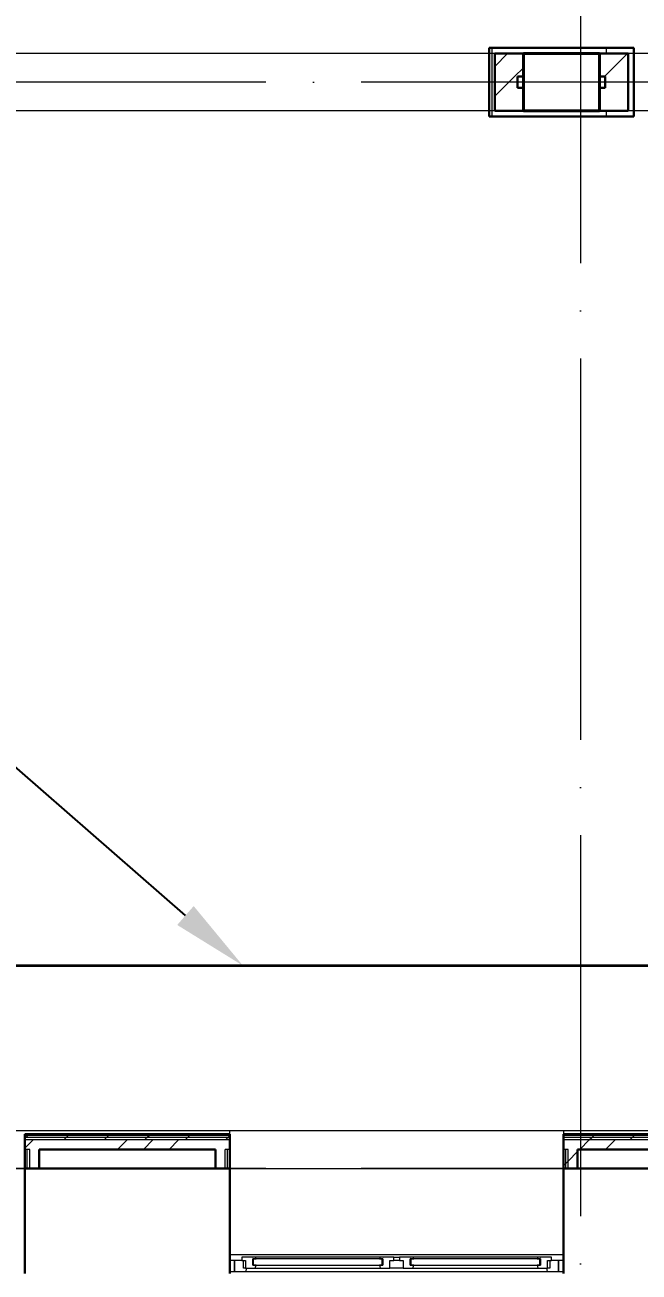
# Model space of a CAD drawing. Header units: millimetres. Extents: x -586848 to 520591, y -385801 to 675781.
# Drawn here: x -6127 to -2905, y -116775 to -110233 of the extents above; entities that cross this region are included whole.
import ezdxf
from ezdxf import colors
from ezdxf.entities.mleader import LeaderData, LeaderLine
from ezdxf.math import Vec2, Vec3

# ---------------------------------------------------------------- set-up
doc = ezdxf.new("R2010")
doc.units = ezdxf.units.MM
doc.linetypes.add('ADSK_Линия сетки', pattern=[25, 20, -2.5, 0, -2.5])
doc.linetypes.add('ADSK_Сверху', pattern=[450, 300, -150])
for name, color, linetype, lineweight in [('_ Окна', 7, 'Continuous', 9), ('E-Безопасность-G', 153, 'Continuous', 35), ('RC-Выноски', 7, 'Continuous', 0), ('Линии', 7, 'Continuous', 9), ('Несущие колонны', 252, 'Continuous', 18), ('Ограждение', 252, 'Continuous', 9), ('Окна', 252, 'Continuous', 9), ('Оси', 252, 'Continuous', 9), ('Стены внутренние', 7, 'Continuous', 18), ('Стены наружные', 7, 'Continuous', 18), ('Стены штриховка', 7, 'Continuous', 9)]:
    doc.layers.add(name, color=color, linetype=linetype, lineweight=lineweight)
doc.styles.add('RubezhCAD', font='', dxfattribs={"oblique": 10})
doc.styles.get('RubezhCAD').set_extended_font_data('GOST type A')

# ---------------------------------------------------------------- blocks, each defined once
blk = doc.blocks.new('1 этаж')
at = {"layer": '_ Окна', "color": 251, "lineweight": 18, "true_color": 0x636466}
for p, q in [((-18376.8, 14991.3), (-18432.8, 14991.3)), ((-18432.8, 14991.3), (-18432.8, 14974.3)), ((-18375.8, 14990.3), (-18376.8, 14991.3)), ((-18374.8, 14991.3), (-18375.8, 14990.3)), ((-18360.2, 14991.3), (-18374.8, 14991.3)), ((-18357.8, 14982.3), (-18360.2, 14991.3)), ((-17708.4, 14991.3), (-17710.8, 14982.3)), ((-17693.8, 14991.3), (-17708.4, 14991.3)), ((-17692.8, 14990.3), (-17693.8, 14991.3)), ((-17691.8, 14991.3), (-17692.8, 14990.3)), ((-17635.8, 14991.3), (-17691.8, 14991.3)), ((-17635.8, 14974.3), (-17635.8, 14991.3)), ((-17549.8, 14991.3), (-17605.8, 14991.3)), ((-17605.8, 14991.3), (-17605.8, 14974.3)), ((-17548.8, 14990.3), (-17549.8, 14991.3)), ((-17547.8, 14991.3), (-17548.8, 14990.3)), ((-17533.2, 14991.3), (-17547.8, 14991.3)), ((-17530.8, 14982.3), (-17533.2, 14991.3)), ((-16881.4, 14991.3), (-16883.8, 14982.3)), ((-16866.8, 14991.3), (-16881.4, 14991.3)), ((-16865.8, 14990.3), (-16866.8, 14991.3)), ((-16864.8, 14991.3), (-16865.8, 14990.3)), ((-16808.8, 14991.3), (-16864.8, 14991.3)), ((-16808.8, 14974.3), (-16808.8, 14991.3)), ((-18432.8, 14974.3), (-18470.8, 14974.3)), ((-18470.8, 14974.3), (-18470.8, 14916.3)), ((-18432.8, 14974.3), (-18412.8, 14974.3)), ((-18424.8, 14933.3), (-18424.8, 14974.3)), ((-18412.8, 14933.3), (-18424.8, 14933.3)), ((-18412.8, 14974.3), (-18412.8, 14933.3)), ((-18412.8, 14933.3), (-18362.4, 14933.3)), ((-18411.4, 14916.3), (-18406.8, 14933.3)), ((-18375.8, 14950.3), (-18375.8, 14982.3)), ((-18375.8, 14982.3), (-18357.8, 14982.3)), ((-18357.8, 14950.3), (-18375.8, 14950.3)), ((-18362.4, 14933.3), (-18357.8, 14950.3)), ((-17710.8, 14982.3), (-17692.8, 14982.3)), ((-17692.8, 14950.3), (-17710.8, 14950.3)), ((-17710.8, 14950.3), (-17706.2, 14933.3)), ((-17706.2, 14933.3), (-17655.8, 14933.3)), ((-17692.8, 14982.3), (-17692.8, 14950.3)), ((-17655.8, 14933.3), (-17655.8, 14974.3)), ((-17655.8, 14974.3), (-17635.8, 14974.3)), ((-17605.8, 14974.3), (-17585.8, 14974.3)), ((-17585.8, 14974.3), (-17585.8, 14933.3)), ((-17585.8, 14933.3), (-17535.4, 14933.3)), ((-17548.8, 14950.3), (-17548.8, 14982.3)), ((-17548.8, 14982.3), (-17530.8, 14982.3)), ((-17530.8, 14950.3), (-17548.8, 14950.3)), ((-17535.4, 14933.3), (-17530.8, 14950.3)), ((-16883.8, 14982.3), (-16865.8, 14982.3)), ((-16865.8, 14950.3), (-16883.8, 14950.3)), ((-16883.8, 14950.3), (-16879.2, 14933.3)), ((-16879.2, 14933.3), (-16828.8, 14933.3)), ((-16865.8, 14982.3), (-16865.8, 14950.3)), ((-16834.8, 14933.3), (-16830.2, 14916.3)), ((-16828.8, 14933.3), (-16828.8, 14974.3)), ((-16828.8, 14974.3), (-16808.8, 14974.3)), ((-16816.8, 14933.3), (-16828.8, 14933.3)), ((-16816.8, 14974.3), (-16816.8, 14933.3)), ((-16770.8, 14974.3), (-16808.8, 14974.3)), ((-16770.8, 14916.3), (-16770.8, 14974.3)), ((-18470.8, 14916.3), (-18411.4, 14916.3)), ((-16830.2, 14916.3), (-16770.8, 14916.3))]:
    blk.add_line(p, q, dxfattribs=at)
at = {"layer": '_ Окна', "color": 251, "true_color": 0x636466}
for p, q in [((-18470.8, 14974.3), (-18495.8, 14974.3)), ((-18470.8, 14916.3), (-18470.8, 14974.3)), ((-18372.8, 14982.3), (-18375.8, 14982.3)), ((-18375.8, 14982.3), (-18375.8, 14950.3)), ((-18375.8, 14950.3), (-18372.8, 14950.3)), ((-17695.8, 14982.3), (-18372.8, 14982.3)), ((-18372.8, 14982.3), (-18372.8, 14950.3)), ((-18372.8, 14950.3), (-18372.8, 14982.3)), ((-18372.8, 14950.3), (-17695.8, 14950.3)), ((-17695.8, 14950.3), (-17695.8, 14982.3)), ((-17695.8, 14982.3), (-17695.8, 14950.3)), ((-17692.8, 14982.3), (-17695.8, 14982.3)), ((-17695.8, 14950.3), (-17692.8, 14950.3)), ((-17692.8, 14950.3), (-17692.8, 14982.3)), ((-17545.8, 14982.3), (-17548.8, 14982.3)), ((-17548.8, 14982.3), (-17548.8, 14950.3)), ((-17548.8, 14950.3), (-17545.8, 14950.3)), ((-16868.8, 14982.3), (-17545.8, 14982.3)), ((-17545.8, 14982.3), (-17545.8, 14950.3)), ((-17545.8, 14950.3), (-17545.8, 14982.3)), ((-17545.8, 14950.3), (-16868.8, 14950.3)), ((-16868.8, 14950.3), (-16868.8, 14982.3)), ((-16868.8, 14982.3), (-16868.8, 14950.3)), ((-16865.8, 14982.3), (-16868.8, 14982.3)), ((-16868.8, 14950.3), (-16865.8, 14950.3)), ((-16865.8, 14950.3), (-16865.8, 14982.3)), ((-16745.8, 14974.3), (-16770.8, 14974.3)), ((-16770.8, 14974.3), (-16770.8, 14916.3)), ((-18495.8, 14916.3), (-18470.8, 14916.3)), ((-16770.8, 14916.3), (-16745.8, 14916.3))]:
    blk.add_line(p, q, dxfattribs=at)
at = {"layer": 'Линии', "color": 251, "linetype": 'ADSK_Сверху', "ltscale": 100, "true_color": 0x636466}
for p, q in [((-7750.8, 21306.3), (-28215.8, 21306.3)), ((-7750.8, 21006.3), (-28215.8, 21006.3))]:
    blk.add_line(p, q, dxfattribs=at)
at = {"layer": 'Несущие колонны', "color": 251, "lineweight": 40, "true_color": 0x636466}
for p, q in [((-16955.8, 21306.3), (-16555.8, 21306.3)), ((-16955.8, 21006.3), (-16955.8, 21306.3)), ((-16555.8, 21306.3), (-16955.8, 21306.3)), ((-16955.8, 21306.3), (-16955.8, 21006.3)), ((-16555.8, 21306.3), (-16555.8, 21006.3)), ((-16555.8, 21006.3), (-16555.8, 21306.3)), ((-16555.8, 21006.3), (-16955.8, 21006.3)), ((-16955.8, 21006.3), (-16555.8, 21006.3))]:
    blk.add_line(p, q, dxfattribs=at)
at = {"layer": 'Ограждение', "color": 251, "true_color": 0x636466}
for p, q in [((-27566.2, 15656.3), (-13580.8, 15656.3)), ((-18495.8, 15636.3), (-18495.8, 15656.3)), ((-18495.8, 15656.3), (-16745.8, 15656.3)), ((-16745.8, 15656.3), (-16745.8, 15636.3)), ((-21320.8, 15456.3), (-19570.8, 15456.3)), ((-18495.8, 15456.3), (-16745.8, 15456.3)), ((-18495.8, 15006.3), (-16745.8, 15006.3))]:
    blk.add_line(p, q, dxfattribs=at)
at = {"layer": 'Окна', "color": 251, "true_color": 0x636466}
for p, q in [((-18374.8, 14991.3), (-18376.8, 14991.3)), ((-17708.4, 14991.3), (-18360.2, 14991.3)), ((-17691.8, 14991.3), (-17693.8, 14991.3)), ((-17635.8, 14991.3), (-17605.8, 14991.3)), ((-17547.8, 14991.3), (-17549.8, 14991.3)), ((-16881.4, 14991.3), (-17533.2, 14991.3)), ((-16864.8, 14991.3), (-16866.8, 14991.3)), ((-18362.4, 14933.3), (-17706.2, 14933.3)), ((-17585.8, 14933.3), (-17655.8, 14933.3)), ((-17605.8, 14974.3), (-17635.8, 14974.3)), ((-17535.4, 14933.3), (-16879.2, 14933.3)), ((-18411.4, 14916.3), (-16830.2, 14916.3))]:
    blk.add_line(p, q, dxfattribs=at)
at = {"layer": 'Оси', "color": 251, "linetype": 'ADSK_Линия сетки', "ltscale": 100, "true_color": 0x636466}
for p, q in [((-16655.8, 32206.9), (-16655.8, -33769.9)), ((-805.8, 21156.3), (-72528.1, 21156.3)), ((-805.8, 15456.3), (-72528.1, 15456.3))]:
    blk.add_line(p, q, dxfattribs=at)
at = {"layer": 'Стены внутренние', "color": 251, "lineweight": 30, "true_color": 0x636466}
for p, q in [((-19570.8, 15456.3), (-19570.8, 14906.3)), ((-18570.8, 15456.3), (-19495.8, 15456.3)), ((-18495.8, 14906.3), (-18495.8, 15456.3)), ((-16745.8, 15456.3), (-16745.8, 14906.3)), ((-15755.8, 15456.3), (-16670.8, 15456.3))]:
    blk.add_line(p, q, dxfattribs=at)
at = {"layer": 'Стены наружные', "color": 251, "lineweight": 30, "true_color": 0x636466}
for p, q in [((-16375.8, 21336.3), (-17135.8, 21336.3)), ((-17135.8, 21336.3), (-17135.8, 20976.3)), ((-16375.8, 20976.3), (-16375.8, 21336.3)), ((-16555.8, 21306.3), (-17105.8, 21306.3)), ((-17105.8, 21306.3), (-17105.8, 21006.3)), ((-16955.8, 21186.3), (-16955.8, 21306.3)), ((-16405.8, 21306.3), (-16555.8, 21306.3)), ((-16555.8, 21306.3), (-16555.8, 21186.3)), ((-16405.8, 21006.3), (-16405.8, 21306.3)), ((-16985.8, 21186.3), (-16955.8, 21186.3)), ((-16985.8, 21126.3), (-16985.8, 21186.3)), ((-16555.8, 21186.3), (-16525.8, 21186.3)), ((-16525.8, 21186.3), (-16525.8, 21126.3)), ((-16955.8, 21126.3), (-16985.8, 21126.3)), ((-16955.8, 21006.3), (-16955.8, 21126.3)), ((-16525.8, 21126.3), (-16555.8, 21126.3)), ((-16555.8, 21126.3), (-16555.8, 21006.3)), ((-17105.8, 21006.3), (-16555.8, 21006.3)), ((-16555.8, 21006.3), (-16405.8, 21006.3)), ((-17135.8, 20976.3), (-16375.8, 20976.3)), ((-18495.8, 15636.3), (-19570.8, 15636.3)), ((-19570.8, 15636.3), (-19570.8, 15456.3)), ((-18495.8, 15456.3), (-18495.8, 15636.3)), ((-15680.8, 15636.3), (-16745.8, 15636.3)), ((-16745.8, 15636.3), (-16745.8, 15456.3)), ((-19495.8, 15556.3), (-18570.8, 15556.3)), ((-19495.8, 15456.3), (-19495.8, 15556.3)), ((-18570.8, 15556.3), (-18570.8, 15456.3)), ((-16670.8, 15556.3), (-15755.8, 15556.3)), ((-16670.8, 15456.3), (-16670.8, 15556.3)), ((-19570.8, 15456.3), (-19495.8, 15456.3)), ((-18570.8, 15456.3), (-18495.8, 15456.3)), ((-16745.8, 15456.3), (-16670.8, 15456.3))]:
    blk.add_line(p, q, dxfattribs=at)
at = {"layer": 'Стены наружные', "color": 251, "linetype": 'Continuous', "lineweight": 9, "true_color": 0x636466}
for p, q in [((-17119.8, 20976.3), (-17119.8, 21336.3)), ((-16519.8, 21306.3), (-16519.8, 21336.3)), ((-17105.8, 21239), (-17038.6, 21306.3)), ((-16530, 21186.3), (-16410, 21306.3)), ((-17001.4, 21186.3), (-16955.8, 21231.9)), ((-17105.8, 21081.9), (-17001.4, 21186.3)), ((-16519.8, 20976.3), (-16519.8, 21006.3)), ((-19570.8, 15614.9), (-19566.9, 15618.8)), ((-19570.8, 15563.4), (-19527.9, 15606.3)), ((-19566.9, 15618.8), (-19554.4, 15631.3)), ((-19554.4, 15631.3), (-19549.4, 15636.3)), ((-19367.3, 15606.3), (-19354.8, 15618.8)), ((-19354.8, 15618.8), (-19342.3, 15631.3)), ((-19155.1, 15606.3), (-19142.6, 15618.8)), ((-19142.6, 15618.8), (-19130.1, 15631.3)), ((-19130.1, 15631.3), (-19125.1, 15636.3)), ((-19084.5, 15556.3), (-19034.5, 15606.3)), ((-18949.5, 15556.3), (-18899.5, 15606.3)), ((-18943, 15606.3), (-18930.5, 15618.8)), ((-18930.5, 15618.8), (-18918, 15631.3)), ((-18814.6, 15556.3), (-18764.6, 15606.3)), ((-18730.9, 15606.3), (-18718.4, 15618.8)), ((-18718.4, 15618.8), (-18705.9, 15631.3)), ((-18705.9, 15631.3), (-18700.9, 15636.3)), ((-18518.7, 15606.3), (-18506.2, 15618.8)), ((-18506.2, 15618.8), (-18495.8, 15629.2)), ((-16745.8, 15605), (-16744.5, 15606.3)), ((-16659.6, 15556.3), (-16609.6, 15606.3)), ((-16609.6, 15606.3), (-16597.1, 15618.8)), ((-16597.1, 15618.8), (-16584.6, 15631.3)), ((-16584.6, 15631.3), (-16579.6, 15636.3)), ((-16524.6, 15556.3), (-16474.6, 15606.3)), ((-16397.4, 15606.3), (-16384.9, 15618.8)), ((-16384.9, 15618.8), (-16372.4, 15631.3)), ((-16720.8, 15495), (-16670.8, 15545)), ((-16745.8, 15470), (-16733.3, 15482.5)), ((-16733.3, 15482.5), (-16720.8, 15495))]:
    blk.add_line(p, q, dxfattribs=at)
at = {"layer": 'Стены штриховка', "color": 251, "true_color": 0x636466}
for p, q in [((-19570.8, 15631.3), (-18495.8, 15631.3)), ((-18495.8, 15631.3), (-19570.8, 15631.3)), ((-18495.8, 15618.8), (-19570.8, 15618.8)), ((-18495.8, 15606.3), (-19570.8, 15606.3)), ((-16745.8, 15631.3), (-15680.8, 15631.3)), ((-15680.8, 15631.3), (-16745.8, 15631.3)), ((-15680.8, 15618.8), (-16745.8, 15618.8)), ((-15680.8, 15606.3), (-16745.8, 15606.3)), ((-19545.8, 15556.3), (-19570.8, 15556.3)), ((-19558.3, 15456.3), (-19558.3, 15556.3)), ((-19545.8, 15456.3), (-19545.8, 15556.3)), ((-18520.8, 15456.3), (-18520.8, 15556.3)), ((-18495.8, 15556.3), (-18520.8, 15556.3)), ((-18508.3, 15456.3), (-18508.3, 15556.3)), ((-16720.8, 15556.3), (-16745.8, 15556.3)), ((-16733.3, 15456.3), (-16733.3, 15556.3)), ((-16720.8, 15456.3), (-16720.8, 15556.3))]:
    blk.add_line(p, q, dxfattribs=at)

msp = doc.modelspace()

# ---------------------------------------------------------------- linework, layer by layer
at = {"layer": 'E-Безопасность-G', "color": 1}
msp.add_line((-13596.3, -115167.9), (5279.3, -115167.9), dxfattribs=at)

# ---------------------------------------------------------------- block references
msp.add_blockref('1 этаж', (13443.4, -131688.8))

# ---------------------------------------------------------------- leaders
at = {"layer": 'RC-Выноски', "linetype": 'Continuous', "ltscale": 15}
ml = msp.add_multileader_mtext('Standard', dxfattribs=at)
ml.set_content('{\\H0.91667x;РЦ5 - }КПСВВнг(А)-LSLTx 1x2x1,0', color=256, style='RubezhCAD')
ml.set_leader_properties()
ml.build(insert=Vec2(0, 0))
ml.multileader.update_dxf_attribs({"has_text_frame": 1, "text_left_attachment_type": 6, "text_right_attachment_type": 6, "dogleg_length": 2, "arrow_head_size": 400, "scale": 100})
ctx = ml.context
ctx.base_point, ctx.scale, ctx.char_height, ctx.arrow_head_size, ctx.landing_gap_size, ctx.plane_origin = Vec3(-18243.8, -111377.9), 100, 250, 400, 100, Vec3(-545577.4, -150094.4)
ctx.left_attachment, ctx.right_attachment = 6, 6
notes = []
notes.append((ctx, [(0, (1, 1, 0), (-18443.8, -111377.9), (1, 0), 200, [(0, [(-19839.7, -112774.5)], 0, [])])]))
ctx.mtext.insert, ctx.mtext.width, ctx.mtext.flow_direction = Vec3(-18143.8, -111077.9), 5324.915, 5
ml = msp.add_multileader_mtext('Standard', dxfattribs=at)
ml.set_content('{\\H0.91667x;РЦ9..10 - }КПСВВнг(А)-LSLTx 1x2x1,0', color=256, style='RubezhCAD')
ml.set_leader_properties()
ml.build(insert=Vec2(0, 0))
ml.multileader.update_dxf_attribs({"has_text_frame": 1, "text_left_attachment_type": 6, "text_right_attachment_type": 6, "dogleg_length": 2, "arrow_head_size": 400, "scale": 100})
ctx = ml.context
ctx.base_point, ctx.scale, ctx.char_height, ctx.arrow_head_size, ctx.landing_gap_size, ctx.plane_origin = Vec3(-11402.9, -113921.3), 100, 250, 400, 100, Vec3(-538736.5, -152637.9)
ctx.left_attachment, ctx.right_attachment, ctx.text_align_type = 6, 6, 2
notes.append((ctx, [(1, (1, 1, 0), (-6411.9, -113921.3), (-1, 0), 200, [(0, [(-4983.9, -115167.9)], 0, [])])]))
ctx.mtext.insert, ctx.mtext.width, ctx.mtext.alignment, ctx.mtext.flow_direction = Vec3(-6711.9, -113621.3), 5324.915, 3, 5
for ctx, leaders in notes:
    for number, flags, end, landing, length, lines in leaders:
        leader = LeaderData()
        leader.index, (leader.has_last_leader_line, leader.has_dogleg_vector, leader.attachment_direction) = number, flags
        leader.last_leader_point, leader.dogleg_vector, leader.dogleg_length = Vec3(end), Vec3(landing), length
        for number, points, colour, breaks in lines:
            line = LeaderLine()
            line.index, line.vertices, line.color, line.breaks = number, Vec3.list(points), colors.encode_raw_color(colour), breaks
            leader.lines.append(line)
        ctx.leaders.append(leader)

doc.saveas('drawing.dxf')
